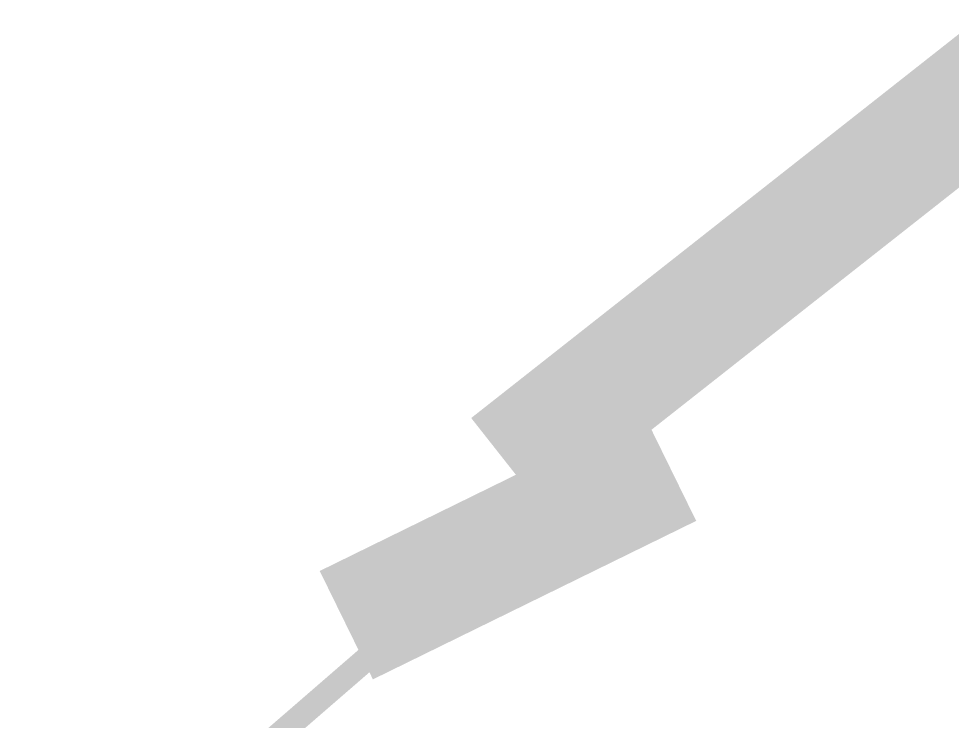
# Model space of a CAD drawing. Header units: metres. Extents: x 326467 to 340077, y 1811030 to 1824953.
# Drawn here: x 327341.12 to 327364.56, y 1813713.36 to 1813731.01 of the extents above; entities that cross this region are included whole.
import ezdxf

# ---------------------------------------------------------------- set-up
doc = ezdxf.new("R2010")
doc.units = ezdxf.units.M
doc.header["$MEASUREMENT"] = 0
for name, color, linetype in [('HAZARDS LINE', 1, 'Continuous'), ('SURVEY PLOT BOUNDARY', 35, 'Continuous'), ('VILLAGE BOUNDARY', 212, 'Continuous')]:
    doc.layers.add(name, color=color, linetype=linetype)

# ---------------------------------------------------------------- blocks, each defined once
blk = doc.blocks.new('16')
at = {"layer": 'HAZARDS LINE', "lineweight": 18, "const_width": 3.032}
blk.add_lwpolyline([(327337.032, 1813691.614), (327341.106, 1813695.626), (327341.137, 1813699.669), (327345.18, 1813699.637), (327345.211, 1813703.681), (327349.253, 1813703.649), (327361.412, 1813707.599), (327361.443, 1813711.642), (327365.485, 1813711.611), (327377.675, 1813719.603), (327381.717, 1813719.572), (327381.749, 1813723.615), (327385.791, 1813723.584), (327385.822, 1813727.627), (327389.865, 1813727.596)], dxfattribs=at)
at = {"layer": 'SURVEY PLOT BOUNDARY', "lineweight": 18, "const_width": 0.606}
blk.add_lwpolyline([(327158.791, 1813644.469), (327243.994, 1813684.245), (327256.059, 1813676.065), (327276.115, 1813655.694), (327292.285, 1813655.569), (327304.506, 1813667.605), (327304.568, 1813675.691), (327406.315, 1813763.859), (327422.735, 1813796.079), (327451.562, 1813864.592), (327463.752, 1813872.585), (327471.837, 1813872.523), (327467.825, 1813876.597), (327459.803, 1813884.745), (327459.865, 1813892.832), (327480.389, 1813933.106), (327520.876, 1813940.881), (327521.251, 1813989.397), (327513.29, 1814005.632), (327513.384, 1814017.761), (327529.928, 1814066.153), (327534.064, 1814078.251), (327522.062, 1814094.517), (327620.297, 1814251.449)], dxfattribs=at)
blk.add_lwpolyline([(327304.568, 1813675.691), (327304.537, 1813671.648), (327269.372, 1813829.609), (327241.792, 1813922.818), (327307.095, 1814003.18), (327352.654, 1814144.344), (327522.062, 1814094.517), (327534.064, 1814078.251), (327529.928, 1814066.153), (327513.384, 1814017.761), (327513.29, 1814005.632), (327521.251, 1813989.397), (327520.876, 1813940.881), (327480.389, 1813933.106), (327459.865, 1813892.832), (327459.803, 1813884.745), (327467.825, 1813876.597), (327471.837, 1813872.523), (327463.752, 1813872.585), (327451.562, 1813864.592), (327422.735, 1813796.079), (327406.315, 1813763.859)], close=True, dxfattribs=at)
at = {"layer": 'VILLAGE BOUNDARY', "lineweight": 50, "const_width": 3.032}
for points in [[(327385.978, 1813747.842), (327373.757, 1813735.807), (327353.42, 1813719.79)], [(327349.347, 1813715.779), (327357.463, 1813719.759)]]:
    blk.add_lwpolyline(points, dxfattribs=at)

msp = doc.modelspace()

# ---------------------------------------------------------------- block references
msp.add_blockref('16', (0, 0))

doc.saveas('drawing.dxf')
